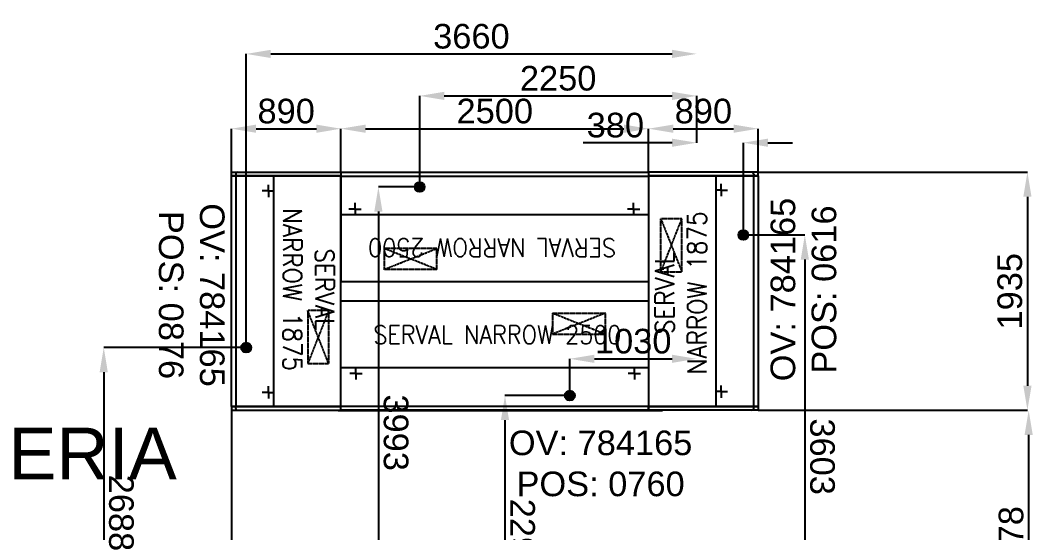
# Model space of a CAD drawing. Header units: millimetres. Extents: x 1478096 to 1808313, y 619971 to 762366.
# Drawn here: x 1788391 to 1796618, y 672826 to 676990 of the extents above; entities that cross this region are included whole.
import ezdxf
from ezdxf.enums import TextEntityAlignment as Align

# ---------------------------------------------------------------- set-up
doc = ezdxf.new("R2010")
doc.units = ezdxf.units.MM
doc.header["$LTSCALE"] = 10
doc.linetypes.add('TRATTEGGIATA2', pattern=[0.375, 0.25, -0.125])
for name, color, linetype in [('COSTAN-EXH-COTAS', 7, 'Continuous'), ('COSTAN-EXH-Desagues', 1, 'Continuous'), ('COSTAN-EXH-NOMENCLATURAS', 7, 'Continuous'), ('DESAGUE AL PISO', 1, 'Continuous'), ('DESAGUE MAQUINA', 3, 'Continuous'), ('GABINETE', 1, 'Continuous'), ('LATERALES', 3, 'Continuous'), ('QUADRO_ELETTRICO', 8, 'Continuous'), ('TESTI20', 3, 'Continuous'), ('ZZZZLAY-OUT-HELADERAS', 251, 'Continuous'), ('ZZZZW-section count', 250, 'Continuous')]:
    doc.layers.add(name, color=color, linetype=linetype)
doc.styles.add('costan', font='arial.ttf')
doc.styles.add('HEAD', font='arial.ttf', dxfattribs={"height": 0.6})
doc.styles.add('ROMANS20', font='romans.shx', dxfattribs={"width": 0.9, "height": 2})
doc.styles.add('TESTI15', font='romans.shx', dxfattribs={"width": 0.9, "height": 1.5})
doc.dimstyles.new('COSTAN-DESAGUES', dxfattribs={"dimtxt": 200, "dimasz": 200, "dimexe": 0, "dimexo": 0, "dimgap": 40, "dimtad": 1, "dimdec": 0, "dimzin": 0, "dimdsep": 46, "dimtxsty": 'costan', "dimblk1": 'ARCHTICK', "dimblk2": 'ARCHTICK', "dimcen": 0, "dimclrd": 256, "dimclre": 256, "dimclrt": 256, "dimadec": 0, "dimazin": 0, "dimtfac": 1, "dimtdec": 0, "dimtofl": 0, "dimtmove": 0, "dimatfit": 3, "dimfxl": 0, "dimtolj": 1, "dimtzin": 0, "dimarcsym": 0})
doc.dimstyles.new('COSTAN-MM-100', dxfattribs={"dimtxt": 200, "dimasz": 200, "dimexe": 0, "dimexo": 0, "dimgap": 40, "dimtad": 1, "dimdec": 0, "dimzin": 0, "dimdsep": 46, "dimtxsty": 'costan', "dimblk1": 'ARCHTICK', "dimblk2": 'ARCHTICK', "dimcen": 0, "dimclrd": 256, "dimclre": 256, "dimclrt": 256, "dimadec": 0, "dimazin": 0, "dimtfac": 1, "dimtdec": 0, "dimtofl": 0, "dimtmove": 0, "dimatfit": 3, "dimfxl": 0, "dimtolj": 1, "dimtzin": 0, "dimarcsym": 0})

# ---------------------------------------------------------------- blocks, each defined once
blk = doc.blocks.new('COSTAN-REFERENCIA DE DESAGÜES')
at = {"layer": 'COSTAN-EXH-Desagues'}
blk.add_hatch(color=256, dxfattribs=at).paths.add_polyline_path([(40, 0, 1), (-40, 0, 1)])
blk.add_circle((0, 0), 40, dxfattribs=at)
blk = doc.blocks.new('*D443')
at = {"layer": 'COSTAN-EXH-COTAS', "lineweight": -2, "transparency": 16777216}
for p, q in [((1790106.7, 675755.6), (1790106.7, 676109)), ((1790306.7, 676109), (1790796.7, 676109)), ((1790996.7, 675755.6), (1790996.7, 676109))]:
    blk.add_line(p, q, dxfattribs=at)
at = {"layer": 'COSTAN-EXH-COTAS', "transparency": 16777216}
for points in [[(1790306.7, 676142.3), (1790306.7, 676075.6), (1790106.7, 676109)], [(1790796.7, 676142.3), (1790796.7, 676075.6), (1790996.7, 676109)]]:
    blk.add_solid(points, dxfattribs=at)
at = {"layer": 'Defpoints', "color": 0, "transparency": 16777216}
for p in [(1790996.7, 676109), (1790106.7, 675755.6, 222438.5), (1790996.7, 675755.6, 222438.5)]:
    blk.add_point(p, dxfattribs=at)
at = {"layer": 'COSTAN-EXH-COTAS', "transparency": 16777216, "insert": (1790551.7, 676251.1), "char_height": 200, "attachment_point": 5, "style": 'costan'}
blk.add_mtext('\\A1;890', dxfattribs=at)
blk = doc.blocks.new('_ARCHTICK')
at = {"color": 0, "linetype": 'ByBlock', "const_width": 0.15}
blk.add_lwpolyline([(-0.5, -0.5), (0.5, 0.5)], dxfattribs=at)
blk = doc.blocks.new('*D444')
at = {"layer": 'COSTAN-EXH-COTAS', "lineweight": -2, "transparency": 16777216}
for p, q in [((1791196.7, 676109), (1793296.7, 676109)), ((1793496.7, 675755.6), (1793496.7, 676109))]:
    blk.add_line(p, q, dxfattribs=at)
at = {"layer": 'COSTAN-EXH-COTAS', "transparency": 16777216}
for points in [[(1791196.7, 676142.3), (1791196.7, 676075.6), (1790996.7, 676109)], [(1793296.7, 676142.3), (1793296.7, 676075.6), (1793496.7, 676109)]]:
    blk.add_solid(points, dxfattribs=at)
at = {"layer": 'Defpoints', "color": 0, "transparency": 16777216}
for p in [(1790996.7, 676109), (1793496.7, 676109), (1793496.7, 675755.6, 222438.5)]:
    blk.add_point(p, dxfattribs=at)
at = {"layer": 'COSTAN-EXH-COTAS', "transparency": 16777216, "insert": (1792246.7, 676251.1), "char_height": 200, "attachment_point": 5, "style": 'costan'}
blk.add_mtext('\\A1;2500', dxfattribs=at)
blk = doc.blocks.new('*D445')
at = {"layer": 'COSTAN-EXH-COTAS', "lineweight": -2, "transparency": 16777216}
for p, q in [((1793696.7, 676109), (1794186.7, 676109)), ((1794386.7, 675755.6), (1794386.7, 676109))]:
    blk.add_line(p, q, dxfattribs=at)
at = {"layer": 'COSTAN-EXH-COTAS', "transparency": 16777216}
for points in [[(1793696.7, 676142.3), (1793696.7, 676075.6), (1793496.7, 676109)], [(1794186.7, 676142.3), (1794186.7, 676075.6), (1794386.7, 676109)]]:
    blk.add_solid(points, dxfattribs=at)
at = {"layer": 'Defpoints', "color": 0, "transparency": 16777216}
for p in [(1793496.7, 676109), (1794386.7, 676109), (1794386.7, 675755.6, 222438.5)]:
    blk.add_point(p, dxfattribs=at)
at = {"layer": 'COSTAN-EXH-COTAS', "transparency": 16777216, "insert": (1793941.7, 676251.1), "char_height": 200, "attachment_point": 5, "style": 'costan'}
blk.add_mtext('\\A1;890', dxfattribs=at)
blk = doc.blocks.new('*D321')
at = {"layer": 'COSTAN-EXH-Desagues', "lineweight": -2, "transparency": 16777216}
for p, q in [((1790226.7, 674330.6), (1790226.7, 676716.8)), ((1790426.7, 676716.8), (1793686.9, 676716.8))]:
    blk.add_line(p, q, dxfattribs=at)
at = {"layer": 'COSTAN-EXH-Desagues', "transparency": 16777216}
for points in [[(1790426.7, 676750.1), (1790426.7, 676683.5), (1790226.7, 676716.8)], [(1793686.9, 676750.1), (1793686.9, 676683.5), (1793886.9, 676716.8)]]:
    blk.add_solid(points, dxfattribs=at)
at = {"layer": 'Defpoints', "color": 0, "transparency": 16777216}
for p in [(1793886.9, 676716.8), (1793886.9, 676716.8), (1790226.7, 674330.6, 222438.5)]:
    blk.add_point(p, dxfattribs=at)
at = {"layer": 'COSTAN-EXH-Desagues', "transparency": 16777216, "insert": (1792056.8, 676859), "char_height": 200, "attachment_point": 5, "style": 'costan'}
blk.add_mtext('\\A1;3660', dxfattribs=at)
blk = doc.blocks.new('*D322')
at = {"layer": 'COSTAN-EXH-Desagues', "lineweight": -2, "transparency": 16777216}
for p, q in [((1790226.7, 674330.6), (1789069, 674330.6)), ((1789069, 674130.6), (1789069, 671842.6)), ((1789069, 671642.6), (1789069, 671642.6))]:
    blk.add_line(p, q, dxfattribs=at)
at = {"layer": 'COSTAN-EXH-Desagues', "transparency": 16777216}
for points in [[(1789102.3, 674130.6), (1789035.6, 674130.6), (1789069, 674330.6)], [(1789102.3, 671842.6), (1789035.6, 671842.6), (1789069, 671642.6)]]:
    blk.add_solid(points, dxfattribs=at)
at = {"layer": 'Defpoints', "color": 0, "transparency": 16777216}
for p in [(1790226.7, 674330.6, 222438.5), (1789069, 671642.6), (1789069, 671642.6)]:
    blk.add_point(p, dxfattribs=at)
at = {"layer": 'COSTAN-EXH-Desagues', "transparency": 16777216, "insert": (1789211.1, 672986.6), "char_height": 200, "attachment_point": 5, "rotation": 270.00021, "style": 'costan'}
blk.add_mtext('\\A1;2688', dxfattribs=at)
blk = doc.blocks.new('*D323')
at = {"layer": 'COSTAN-EXH-Desagues', "lineweight": -2, "transparency": 16777216}
for p, q in [((1792856.7, 673940.6), (1792856.7, 674239.2)), ((1793056.7, 674239.2), (1793686.9, 674239.2))]:
    blk.add_line(p, q, dxfattribs=at)
at = {"layer": 'COSTAN-EXH-Desagues', "transparency": 16777216}
for points in [[(1793056.7, 674272.5), (1793056.7, 674205.8), (1792856.7, 674239.2)], [(1793686.9, 674272.5), (1793686.9, 674205.8), (1793886.9, 674239.2)]]:
    blk.add_solid(points, dxfattribs=at)
at = {"layer": 'Defpoints', "color": 0, "transparency": 16777216}
for p in [(1793886.9, 674239.2), (1793886.9, 674239.2), (1792856.7, 673940.6, 222438.5)]:
    blk.add_point(p, dxfattribs=at)
at = {"layer": 'COSTAN-EXH-Desagues', "transparency": 16777216, "insert": (1793371.8, 674381.4), "char_height": 200, "attachment_point": 5, "style": 'costan'}
blk.add_mtext('\\A1;1030', dxfattribs=at)
blk = doc.blocks.new('*D324')
at = {"layer": 'COSTAN-EXH-Desagues', "lineweight": -2, "transparency": 16777216}
for p, q in [((1792866.7, 673940.6), (1792329.7, 673940.6)), ((1792329.7, 673740.6), (1792329.7, 671842.6)), ((1792329.7, 671642.6), (1792329.7, 671642.6))]:
    blk.add_line(p, q, dxfattribs=at)
at = {"layer": 'COSTAN-EXH-Desagues', "transparency": 16777216}
for points in [[(1792363.1, 673740.6), (1792296.4, 673740.6), (1792329.7, 673940.6)], [(1792363.1, 671842.6), (1792296.4, 671842.6), (1792329.7, 671642.6)]]:
    blk.add_solid(points, dxfattribs=at)
at = {"layer": 'Defpoints', "color": 0, "transparency": 16777216}
for p in [(1792866.7, 673940.6, 222438.5), (1792329.7, 671642.6), (1792329.7, 671642.6)]:
    blk.add_point(p, dxfattribs=at)
at = {"layer": 'COSTAN-EXH-Desagues', "transparency": 16777216, "insert": (1792471.8, 672791.6), "char_height": 200, "attachment_point": 5, "rotation": 270.00021, "style": 'costan'}
blk.add_mtext('\\A1;2298', dxfattribs=at)
blk = doc.blocks.new('*D325')
at = {"layer": 'COSTAN-EXH-Desagues', "lineweight": -2, "transparency": 16777216}
for p, q in [((1791636.7, 675635.6), (1791636.7, 676375.5)), ((1791836.7, 676375.5), (1793686.9, 676375.5))]:
    blk.add_line(p, q, dxfattribs=at)
at = {"layer": 'COSTAN-EXH-Desagues', "transparency": 16777216}
for points in [[(1791836.7, 676408.9), (1791836.7, 676342.2), (1791636.7, 676375.5)], [(1793686.9, 676408.9), (1793686.9, 676342.2), (1793886.9, 676375.5)]]:
    blk.add_solid(points, dxfattribs=at)
at = {"layer": 'Defpoints', "color": 0, "transparency": 16777216}
for p in [(1793886.9, 676375.5), (1793886.9, 676375.5), (1791636.7, 675635.6, 222438.5)]:
    blk.add_point(p, dxfattribs=at)
at = {"layer": 'COSTAN-EXH-Desagues', "transparency": 16777216, "insert": (1792761.8, 676517.7), "char_height": 200, "attachment_point": 5, "style": 'costan'}
blk.add_mtext('\\A1;2250', dxfattribs=at)
blk = doc.blocks.new('*D326')
at = {"layer": 'COSTAN-EXH-Desagues', "lineweight": -2, "transparency": 16777216}
for p, q in [((1791636.7, 675635.6), (1791301, 675635.6)), ((1791301, 675435.6), (1791301, 671842.6)), ((1791301, 671642.6), (1791301, 671642.6))]:
    blk.add_line(p, q, dxfattribs=at)
at = {"layer": 'COSTAN-EXH-Desagues', "transparency": 16777216}
for points in [[(1791334.3, 675435.6), (1791267.6, 675435.6), (1791301, 675635.6)], [(1791334.3, 671842.6), (1791267.7, 671842.6), (1791301, 671642.6)]]:
    blk.add_solid(points, dxfattribs=at)
at = {"layer": 'Defpoints', "color": 0, "transparency": 16777216}
for p in [(1791636.7, 675635.6, 222438.5), (1791301, 671642.6), (1791301, 671642.6)]:
    blk.add_point(p, dxfattribs=at)
at = {"layer": 'COSTAN-EXH-Desagues', "transparency": 16777216, "insert": (1791443.2, 673639.1), "char_height": 200, "attachment_point": 5, "rotation": 270.00021, "style": 'costan'}
blk.add_mtext('\\A1;3993', dxfattribs=at)
blk = doc.blocks.new('*D327')
at = {"layer": 'COSTAN-EXH-Desagues', "lineweight": -2, "transparency": 16777216}
for p, q in [((1793886.9, 676375.5), (1793886.9, 675994.9)), ((1793686.9, 675994.9), (1792965.8, 675994.9)), ((1794266.7, 675245.6), (1794266.7, 675994.9)), ((1794466.7, 675994.9), (1794666.7, 675994.9))]:
    blk.add_line(p, q, dxfattribs=at)
at = {"layer": 'COSTAN-EXH-Desagues', "transparency": 16777216}
for points in [[(1793686.9, 676028.2), (1793686.9, 675961.6), (1793886.9, 675994.9)], [(1794466.7, 676028.2), (1794466.7, 675961.6), (1794266.7, 675994.9)]]:
    blk.add_solid(points, dxfattribs=at)
at = {"layer": 'Defpoints', "color": 0, "transparency": 16777216}
for p in [(1793886.9, 676375.5, 0), (1793886.9, 675994.9), (1794266.7, 675245.6, 222438.5)]:
    blk.add_point(p, dxfattribs=at)
at = {"layer": 'COSTAN-EXH-Desagues', "transparency": 16777216, "insert": (1793226.4, 676137.1), "char_height": 200, "attachment_point": 5, "style": 'costan'}
blk.add_mtext('\\A1;380', dxfattribs=at)
blk = doc.blocks.new('*D328')
at = {"layer": 'COSTAN-EXH-Desagues', "lineweight": -2, "transparency": 16777216}
for p, q in [((1794266.7, 675245.6), (1794766.2, 675245.6)), ((1794766.2, 675045.6), (1794766.2, 671842.6)), ((1794766.2, 671642.6), (1794766.2, 671642.6))]:
    blk.add_line(p, q, dxfattribs=at)
at = {"layer": 'COSTAN-EXH-Desagues', "transparency": 16777216}
for points in [[(1794799.5, 675045.6), (1794732.8, 675045.6), (1794766.2, 675245.6)], [(1794799.5, 671842.6), (1794732.9, 671842.6), (1794766.2, 671642.6)]]:
    blk.add_solid(points, dxfattribs=at)
at = {"layer": 'Defpoints', "color": 0, "transparency": 16777216}
for p in [(1794266.7, 675245.6, 222438.5), (1794766.2, 671642.6), (1794766.2, 671642.6)]:
    blk.add_point(p, dxfattribs=at)
at = {"layer": 'COSTAN-EXH-Desagues', "transparency": 16777216, "insert": (1794908.4, 673444.1), "char_height": 200, "attachment_point": 5, "rotation": 270.00021, "style": 'costan'}
blk.add_mtext('\\A1;3603', dxfattribs=at)
blk = doc.blocks.new('*D416')
at = {"layer": 'COSTAN-EXH-COTAS', "lineweight": -2, "transparency": 16777216}
for p, q in [((1794386.7, 675755.6), (1796575, 675755.6)), ((1796575, 675555.6), (1796575, 674020.6)), ((1794386.7, 673820.6), (1796575, 673820.6))]:
    blk.add_line(p, q, dxfattribs=at)
at = {"layer": 'COSTAN-EXH-COTAS', "transparency": 16777216}
for points in [[(1796541.7, 675555.6), (1796608.4, 675555.6), (1796575, 675755.6)], [(1796541.7, 674020.6), (1796608.4, 674020.6), (1796575, 673820.6)]]:
    blk.add_solid(points, dxfattribs=at)
at = {"layer": 'Defpoints', "color": 0, "transparency": 16777216}
for p in [(1794386.7, 675755.6), (1794386.7, 673820.6), (1796575, 673820.6)]:
    blk.add_point(p, dxfattribs=at)
at = {"layer": 'COSTAN-EXH-COTAS', "transparency": 16777216, "insert": (1796432.8, 674788.1), "char_height": 200, "attachment_point": 5, "rotation": 90, "style": 'costan'}
blk.add_mtext('\\A1;1935', dxfattribs=at)
blk = doc.blocks.new('*D417')
at = {"layer": 'COSTAN-EXH-COTAS', "lineweight": -2, "transparency": 16777216}
blk.add_line((1796585, 673620.6), (1796585, 671842.6), dxfattribs=at)
at = {"layer": 'COSTAN-EXH-COTAS', "transparency": 16777216}
for points in [[(1796551.7, 673620.6), (1796618.4, 673620.6), (1796585, 673820.6)], [(1796551.7, 671842.6), (1796618.4, 671842.6), (1796585, 671642.6)]]:
    blk.add_solid(points, dxfattribs=at)
at = {"layer": 'Defpoints', "color": 0, "transparency": 16777216}
for p in [(1796585, 673820.6), (1796585, 671642.6), (1796585, 671642.6)]:
    blk.add_point(p, dxfattribs=at)
at = {"layer": 'COSTAN-EXH-COTAS', "transparency": 16777216, "insert": (1796442.9, 672731.6), "char_height": 200, "attachment_point": 5, "rotation": 90, "style": 'costan'}
blk.add_mtext('\\A1;2178', dxfattribs=at)

msp = doc.modelspace()

# ---------------------------------------------------------------- hatches: boundary and pattern name
at = {"layer": 'COSTAN-EXH-Desagues'}
for points in [[(1794306.679, 675245.611, 1), (1794226.679, 675245.611, 1)], [(1790186.679, 674330.611, 1), (1790266.679, 674330.611, 1)]]:
    msp.add_hatch(color=256, dxfattribs=at).paths.add_polyline_path(points)

# ---------------------------------------------------------------- linework, layer by layer
at = {"layer": 'COSTAN-EXH-COTAS'}
msp.add_line((1790106.679, 673820.611, 222438.517), (1790106.767, 671160.221), dxfattribs=at)
at = {"layer": 'COSTAN-EXH-Desagues'}
for centre in [(1794266.679, 675245.611, 222438.517), (1790226.679, 674330.611, 222438.517)]:
    msp.add_circle(centre, 40, dxfattribs=at)
at = {"layer": 'DESAGUE MAQUINA'}
for p, q in [((1790406.679, 675603.958, 222438.517), (1790356.679, 675603.958, 222438.517)), ((1790406.679, 675603.958, 222438.517), (1790406.679, 675653.958, 222438.517)), ((1790406.679, 675603.958, 222438.517), (1790456.679, 675603.958, 222438.517)), ((1790406.679, 675603.958, 222438.517), (1790406.679, 675553.958, 222438.517)), ((1794086.679, 675610.611, 222438.517), (1794036.679, 675610.611, 222438.517)), ((1794086.679, 675610.611, 222438.517), (1794086.679, 675660.611, 222438.517)), ((1794086.679, 675610.611, 222438.517), (1794086.679, 675560.611, 222438.517)), ((1794086.679, 675610.611, 222438.517), (1794136.679, 675610.611, 222438.517)), ((1791111.679, 675455.611, 222438.517), (1791111.679, 675505.611, 222438.517)), ((1793375.025, 675455.611, 222438.517), (1793375.025, 675505.611, 222438.517)), ((1791111.679, 675455.611, 222438.517), (1791061.679, 675455.611, 222438.517)), ((1791111.679, 675455.611, 222438.517), (1791111.679, 675405.611, 222438.517)), ((1791111.679, 675455.611, 222438.517), (1791161.679, 675455.611, 222438.517)), ((1793375.025, 675455.611, 222438.517), (1793325.025, 675455.611, 222438.517)), ((1793375.025, 675455.611, 222438.517), (1793375.025, 675405.611, 222438.517)), ((1793375.025, 675455.611, 222438.517), (1793425.025, 675455.611, 222438.517)), ((1791118.333, 674120.611, 222438.517), (1791068.333, 674120.611, 222438.517)), ((1791118.333, 674120.611, 222438.517), (1791118.333, 674170.611, 222438.517)), ((1791118.333, 674120.611, 222438.517), (1791118.333, 674070.611, 222438.517)), ((1791118.333, 674120.611, 222438.517), (1791168.333, 674120.611, 222438.517)), ((1793381.679, 674120.611, 222438.517), (1793331.679, 674120.611, 222438.517)), ((1793381.679, 674120.611, 222438.517), (1793381.679, 674170.611, 222438.517)), ((1793381.679, 674120.611, 222438.517), (1793381.679, 674070.611, 222438.517)), ((1793381.679, 674120.611, 222438.517), (1793431.679, 674120.611, 222438.517)), ((1794086.679, 673972.265, 222438.517), (1794086.679, 674022.265, 222438.517)), ((1790406.679, 673965.611, 222438.517), (1790356.679, 673965.611, 222438.517)), ((1790406.679, 673965.611, 222438.517), (1790406.679, 674015.611, 222438.517)), ((1790406.679, 673965.611, 222438.517), (1790456.679, 673965.611, 222438.517)), ((1790406.679, 673965.611, 222438.517), (1790406.679, 673915.611, 222438.517)), ((1794086.679, 673972.265, 222438.517), (1794036.679, 673972.265, 222438.517)), ((1794086.679, 673972.265, 222438.517), (1794086.679, 673922.265, 222438.517)), ((1794086.679, 673972.265, 222438.517), (1794136.679, 673972.265, 222438.517))]:
    msp.add_line(p, q, dxfattribs=at)
at = {"layer": 'GABINETE'}
for p, q in [((1790996.679, 675755.611, 222438.517), (1793496.679, 675755.611, 222438.517)), ((1790996.679, 675755.611, 222438.517), (1790996.679, 674865.611, 222438.517)), ((1793496.679, 675755.611, 222438.517), (1793496.679, 674865.611, 222438.517)), ((1790106.679, 673850.611, 222438.517), (1790106.679, 675725.611, 222438.517)), ((1790996.679, 675725.611, 222438.517), (1790106.679, 675725.611, 222438.517)), ((1790141.679, 675725.611, 222438.517), (1790141.679, 673850.611, 222438.517)), ((1790996.679, 675725.611, 222438.517), (1790141.679, 675725.611, 222438.517)), ((1790451.679, 673850.611, 222438.517), (1790451.679, 675725.611, 222438.517)), ((1790996.679, 673850.611, 222438.517), (1790996.679, 675725.611, 222438.517)), ((1793496.679, 675720.611, 222438.517), (1790996.679, 675720.611, 222438.517)), ((1793496.679, 675725.611, 222438.517), (1793496.679, 673850.611, 222438.517)), ((1793496.679, 675725.611, 222438.517), (1794386.679, 675725.611, 222438.517)), ((1793496.679, 675725.611, 222438.517), (1794351.679, 675725.611, 222438.517)), ((1794041.679, 675725.611, 222438.517), (1794041.679, 673850.611, 222438.517)), ((1794351.679, 673850.611, 222438.517), (1794351.679, 675725.611, 222438.517)), ((1794386.679, 675725.611, 222438.517), (1794386.679, 673850.611, 222438.517)), ((1790996.679, 675410.611, 222438.517), (1793496.679, 675410.611, 222438.517)), ((1793496.679, 674865.611, 222438.517), (1790996.679, 674865.611, 222438.517)), ((1790996.679, 673820.611, 222438.517), (1790996.679, 674710.611, 222438.517)), ((1790996.679, 674710.611, 222438.517), (1793496.679, 674710.611, 222438.517)), ((1793496.679, 674710.611, 222438.517), (1793496.679, 673820.611, 222438.517)), ((1793496.679, 674165.611, 222438.517), (1790996.679, 674165.611, 222438.517)), ((1790996.679, 673855.611, 222438.517), (1793496.679, 673855.611, 222438.517)), ((1790996.679, 673850.611, 222438.517), (1790106.679, 673850.611, 222438.517)), ((1790996.679, 673850.611, 222438.517), (1790141.679, 673850.611, 222438.517)), ((1793496.679, 673820.611, 222438.517), (1790996.679, 673820.611, 222438.517)), ((1793496.679, 673850.611, 222438.517), (1794386.679, 673850.611, 222438.517)), ((1793496.679, 673850.611, 222438.517), (1794351.679, 673850.611, 222438.517))]:
    msp.add_line(p, q, dxfattribs=at)
at = {"layer": 'GABINETE', "color": 3}
for p, q in [((1790996.679, 675755.611, 222438.517), (1793496.679, 675755.611, 222438.517)), ((1790106.679, 673850.611, 222438.517), (1790106.679, 675725.611, 222438.517)), ((1794386.679, 675725.611, 222438.517), (1794386.679, 673850.611, 222438.517)), ((1793496.679, 673820.611, 222438.517), (1790996.679, 673820.611, 222438.517))]:
    msp.add_line(p, q, dxfattribs=at)
at = {"layer": 'LATERALES', "color": 3}
for p, q in [((1790106.679, 675755.611, 222438.517), (1790996.679, 675755.611, 222438.517)), ((1794386.679, 675755.611, 222438.517), (1793496.679, 675755.611, 222438.517)), ((1790106.679, 673820.611, 222438.517), (1790996.679, 673820.611, 222438.517)), ((1794386.679, 673820.611, 222438.517), (1793496.679, 673820.611, 222438.517))]:
    msp.add_line(p, q, dxfattribs=at)
at = {"layer": 'LATERALES', "color": 3, "linetype": 'ByBlock'}
for p, q in [((1790106.679, 675755.611, 222438.517), (1790996.679, 675755.611, 222438.517)), ((1790106.679, 675755.611, 222438.517), (1790996.679, 675755.611, 222438.517)), ((1790106.679, 675755.611, 222438.517), (1790996.679, 675755.611, 222438.517)), ((1790106.679, 675725.611, 222438.517), (1790106.679, 675755.611, 222438.517)), ((1794386.679, 675755.611, 222438.517), (1793496.679, 675755.611, 222438.517)), ((1794386.679, 675755.611, 222438.517), (1793496.679, 675755.611, 222438.517)), ((1794386.679, 675755.611, 222438.517), (1793496.679, 675755.611, 222438.517)), ((1794386.679, 675725.611, 222438.517), (1794386.679, 675755.611, 222438.517)), ((1790106.679, 675725.611, 222438.517), (1790996.679, 675725.611, 222438.517)), ((1790141.679, 675740.611, 222438.517), (1790141.679, 675725.611, 222438.517)), ((1794386.679, 675725.611, 222438.517), (1793496.679, 675725.611, 222438.517)), ((1794351.679, 675740.611, 222438.517), (1794351.679, 675725.611, 222438.517)), ((1790106.679, 673850.611, 222438.517), (1790996.679, 673850.611, 222438.517)), ((1790106.679, 673850.611, 222438.517), (1790106.679, 673820.611, 222438.517)), ((1790106.679, 673820.611, 222438.517), (1790996.679, 673820.611, 222438.517)), ((1790106.679, 673820.611, 222438.517), (1790996.679, 673820.611, 222438.517)), ((1790106.679, 673820.611, 222438.517), (1790996.679, 673820.611, 222438.517)), ((1790141.679, 673835.611, 222438.517), (1790141.679, 673850.611, 222438.517)), ((1794386.679, 673850.611, 222438.517), (1793496.679, 673850.611, 222438.517)), ((1794386.679, 673820.611, 222438.517), (1793496.679, 673820.611, 222438.517)), ((1794386.679, 673820.611, 222438.517), (1793496.679, 673820.611, 222438.517)), ((1794386.679, 673820.611, 222438.517), (1793496.679, 673820.611, 222438.517)), ((1794351.679, 673835.611, 222438.517), (1794351.679, 673850.611, 222438.517)), ((1794386.679, 673850.611, 222438.517), (1794386.679, 673820.611, 222438.517))]:
    msp.add_line(p, q, dxfattribs=at)
at = {"layer": 'LATERALES', "color": 1, "linetype": 'ByBlock'}
for p, q in [((1790106.679, 675755.611, 222438.517), (1790156.679, 675755.611, 222438.517)), ((1794386.679, 675755.611, 222438.517), (1794336.679, 675755.611, 222438.517)), ((1790106.679, 673820.611, 222438.517), (1790156.679, 673820.611, 222438.517)), ((1794386.679, 673820.611, 222438.517), (1794336.679, 673820.611, 222438.517))]:
    msp.add_line(p, q, dxfattribs=at)
at = {"layer": 'LATERALES'}
for p, q in [((1790996.679, 675755.611, 222438.517), (1790996.679, 675725.611, 222438.517)), ((1793496.679, 675755.611, 222438.517), (1793496.679, 675725.611, 222438.517)), ((1790106.679, 675725.611, 222438.517), (1790996.679, 675725.611, 222438.517)), ((1794386.679, 675725.611, 222438.517), (1793496.679, 675725.611, 222438.517)), ((1790106.679, 673850.611, 222438.517), (1790996.679, 673850.611, 222438.517)), ((1790996.679, 673820.611, 222438.517), (1790996.679, 673850.611, 222438.517)), ((1794386.679, 673850.611, 222438.517), (1793496.679, 673850.611, 222438.517)), ((1793496.679, 673820.611, 222438.517), (1793496.679, 673850.611, 222438.517))]:
    msp.add_line(p, q, dxfattribs=at)
at = {"layer": 'LATERALES', "color": 1}
for p, q in [((1790996.679, 675725.611, 222438.517), (1790141.679, 675725.611, 222438.517)), ((1790996.679, 675725.611, 222438.517), (1790141.679, 675725.611, 222438.517)), ((1790996.679, 675725.611, 222438.517), (1790141.679, 675725.611, 222438.517)), ((1790156.679, 675725.611, 222438.517), (1790996.679, 675725.611, 222438.517)), ((1794336.679, 675725.611, 222438.517), (1793496.679, 675725.611, 222438.517)), ((1793496.679, 675725.611, 222438.517), (1794351.679, 675725.611, 222438.517)), ((1793496.679, 675725.611, 222438.517), (1794351.679, 675725.611, 222438.517)), ((1793496.679, 675725.611, 222438.517), (1794351.679, 675725.611, 222438.517)), ((1790996.679, 673850.611, 222438.517), (1790141.679, 673850.611, 222438.517)), ((1790996.679, 673850.611, 222438.517), (1790141.679, 673850.611, 222438.517)), ((1790996.679, 673850.611, 222438.517), (1790141.679, 673850.611, 222438.517)), ((1790156.679, 673850.611, 222438.517), (1790996.679, 673850.611, 222438.517)), ((1794336.679, 673850.611, 222438.517), (1793496.679, 673850.611, 222438.517)), ((1793496.679, 673850.611, 222438.517), (1794351.679, 673850.611, 222438.517)), ((1793496.679, 673850.611, 222438.517), (1794351.679, 673850.611, 222438.517)), ((1793496.679, 673850.611, 222438.517), (1794351.679, 673850.611, 222438.517))]:
    msp.add_line(p, q, dxfattribs=at)
at = {"layer": 'LATERALES', "color": 3, "linetype": 'ByBlock'}
for centre, start, end in [((1790157.498, 675739.792, 222438.517), 92.9635244, 177.0364756), ((1794335.86, 675739.792, 222438.517), 2.9635244, 87.0364756), ((1790157.498, 673836.43, 222438.517), 182.9635244, 267.0364756), ((1794335.86, 673836.43, 222438.517), 272.9635244, 357.0364756)]:
    msp.add_arc(centre, 15.84, start, end, dxfattribs=at)
at = {"layer": 'QUADRO_ELETTRICO', "linetype": 'TRATTEGGIATA2'}
for p, q in [((1793596.679, 674945.611, 222438.517), (1793596.679, 675375.611, 222438.517)), ((1793596.679, 674945.611, 222438.517), (1793766.679, 675375.611, 222438.517)), ((1793596.679, 675375.611, 222438.517), (1793766.679, 674945.611, 222438.517)), ((1793766.679, 675375.611, 222438.517), (1793596.679, 675375.611, 222438.517)), ((1793766.679, 674945.611, 222438.517), (1793766.679, 675375.611, 222438.517)), ((1791776.679, 674965.611, 222438.517), (1791346.679, 675135.611, 222438.517)), ((1791346.679, 674965.611, 222438.517), (1791776.679, 675135.611, 222438.517)), ((1791776.679, 675135.611, 222438.517), (1791346.679, 675135.611, 222438.517)), ((1791346.679, 675135.611, 222438.517), (1791346.679, 674965.611, 222438.517)), ((1791776.679, 674965.611, 222438.517), (1791776.679, 675135.611, 222438.517)), ((1791776.679, 674965.611, 222438.517), (1791346.679, 674965.611, 222438.517)), ((1793596.679, 674945.611, 222438.517), (1793766.679, 674945.611, 222438.517)), ((1790896.679, 674630.611, 222438.517), (1790726.679, 674200.611, 222438.517)), ((1790896.679, 674200.611, 222438.517), (1790726.679, 674630.611, 222438.517)), ((1790896.679, 674630.611, 222438.517), (1790726.679, 674630.611, 222438.517)), ((1790726.679, 674630.611, 222438.517), (1790726.679, 674200.611, 222438.517)), ((1790896.679, 674630.611, 222438.517), (1790896.679, 674200.611, 222438.517)), ((1792716.679, 674610.611, 222438.517), (1793146.679, 674610.611, 222438.517)), ((1792716.679, 674610.611, 222438.517), (1793146.679, 674440.611, 222438.517)), ((1793146.679, 674610.611, 222438.517), (1792716.679, 674440.611, 222438.517)), ((1792716.679, 674610.611, 222438.517), (1792716.679, 674440.611, 222438.517)), ((1793146.679, 674440.611, 222438.517), (1793146.679, 674610.611, 222438.517)), ((1792716.679, 674440.611, 222438.517), (1793146.679, 674440.611, 222438.517)), ((1790726.679, 674200.611, 222438.517), (1790896.679, 674200.611, 222438.517))]:
    msp.add_line(p, q, dxfattribs=at)
at = {"layer": 'ZZZZLAY-OUT-HELADERAS'}
for p, q in [((1793619.113, 675027.006, 45543.76), (1793589.113, 675027.006, 45543.76)), ((1793619.113, 675027.006, 45543.76), (1793589.113, 675027.006, 45543.76)), ((1793619.113, 675027.006, 45543.76), (1793589.113, 675027.006, 45543.76)), ((1793619.113, 674967.006, 45543.76), (1793589.113, 674967.006, 45543.76)), ((1793619.113, 674967.006, 45543.76), (1793589.113, 674967.006, 45543.76)), ((1793619.113, 674967.006, 45543.76), (1793589.113, 674967.006, 45543.76)), ((1790974.156, 673819.575, 45543.76), (1793610.877, 673819.613, 45543.76))]:
    msp.add_line(p, q, dxfattribs=at)

# ---------------------------------------------------------------- block references
at = {"layer": 'COSTAN-EXH-Desagues'}
for p in [(1791636.679, 675635.611, 222438.517), (1794266.679, 675245.611, 222438.517), (1790226.679, 674330.611, 222438.517), (1792856.679, 673940.611, 222438.517)]:
    msp.add_blockref('COSTAN-REFERENCIA DE DESAGÜES', p, dxfattribs=at)
at = {"layer": 'DESAGUE AL PISO', "rotation": 180}
msp.add_blockref('COSTAN-REFERENCIA DE DESAGÜES', (1791636.679, 675635.611, 222438.517), dxfattribs=at)
at = {"layer": 'DESAGUE AL PISO'}
msp.add_blockref('COSTAN-REFERENCIA DE DESAGÜES', (1792856.679, 673940.611, 222438.517), dxfattribs=at)

# ---------------------------------------------------------------- texts
at = {"layer": 'COSTAN-EXH-NOMENCLATURAS', "char_height": 200, "attachment_point": 5, "style": 'costan'}
for s, insert, rotation in [('OV: 784165\\PPOS: 0616', (1794756.197, 674802.084), 90), ('OV: 784165\\PPOS: 0876', (1789782.623, 674757.446), 270)]:
    msp.add_mtext(s, dxfattribs=dict(at, insert=insert, rotation=rotation))
at = {"layer": 'COSTAN-EXH-NOMENCLATURAS', "insert": (1793106.461, 673388.098), "char_height": 200, "attachment_point": 5, "style": 'costan'}
msp.add_mtext('OV: 784165\\PPOS: 0760', dxfattribs=at)
at = {"layer": 'TESTI20', "style": 'ROMANS20', "width": 0.9}
for s, height, rotation, p in [('NARROW 1875', 153.26451, 270, (1790602.644, 674801.392, 222438.517)), ('NARROW 1875', 153.26451, 90, (1793890.715, 674774.83, 222438.517)), ('SERVAL', 153.2645, 270, (1790865.383, 674801.392, 222438.517)), ('SERVAL', 153.2645, 90, (1793627.975, 674774.83, 222438.517))]:
    msp.add_text(s, height=height, rotation=rotation, dxfattribs=at).set_placement(p, align=Align.MIDDLE_CENTER)
at = {"layer": 'TESTI20', "style": 'TESTI15', "width": 0.9}
msp.add_text('SERVAL NARROW 2500', height=147.99926, rotation=180, dxfattribs=at).set_placement((1792225.263, 675141.662, 222438.517), align=Align.MIDDLE)
msp.add_text('SERVAL NARROW 2500', height=147.99926, dxfattribs=at).set_placement((1792268.095, 674434.561, 222438.517), align=Align.MIDDLE)
at = {"layer": 'ZZZZW-section count', "style": 'HEAD'}
msp.add_text('PESCADERIA', height=420, dxfattribs=at).set_placement((1785881, 673259.442, -337265.608))

# ---------------------------------------------------------------- dimensions: what is measured, and where the dimension line sits
at = {"layer": 'COSTAN-EXH-COTAS'}
for base, p1, p2, picture, middle in [((1790996.679, 676108.961), (1790106.679, 675755.611, 222438.517), (1790996.679, 675755.611, 222438.517), '*D443', (1790551.679, 676251.076)), ((1793496.679, 676108.961), (1790996.679, 676108.961), (1793496.679, 675755.611, 222438.517), '*D444', (1792246.679, 676251.076)), ((1794386.679, 676108.961), (1793496.679, 676108.961), (1794386.679, 675755.611, 222438.517), '*D445', (1793941.679, 676251.076))]:
    dim = msp.add_linear_dim(base=base, p1=p1, p2=p2, dimstyle='COSTAN-MM-100', dxfattribs=at)
    dim.commit()
    dim.dimension.update_dxf_attribs({"geometry": picture, "text_midpoint": middle})
for base, p1, p2, picture, middle in [((1796575.017, 673820.611), (1794386.679, 675755.611), (1794386.679, 673820.611), '*D416', (1796432.834, 674788.111)), ((1796585.017, 671642.626), (1796585.017, 673820.611), (1796585.017, 671642.626), '*D417', (1796442.903, 672731.619))]:
    dim = msp.add_linear_dim(base=base, p1=p1, p2=p2, angle=90, dimstyle='COSTAN-MM-100', dxfattribs=at)
    dim.commit()
    dim.dimension.update_dxf_attribs({"geometry": picture, "text_midpoint": middle})
at = {"layer": 'COSTAN-EXH-Desagues'}
for base, p1, p2, picture, middle in [((1793886.883, 676716.809), (1790226.679, 674330.611, 222438.517), (1793886.883, 676716.809), '*D321', (1792056.781, 676858.992)), ((1793886.883, 676375.54), (1791636.679, 675635.611, 222438.517), (1793886.883, 676375.54), '*D325', (1792761.781, 676517.655)), ((1793886.883, 675994.889), (1794266.679, 675245.611, 222438.517), (1793886.883, 676375.54, 0.035), '*D327', (1793226.351, 676137.072)), ((1793886.883, 674239.173), (1792856.679, 673940.611, 222438.517), (1793886.883, 674239.173), '*D323', (1793371.781, 674381.356))]:
    dim = msp.add_linear_dim(base=base, p1=p1, p2=p2, dimstyle='COSTAN-DESAGUES', dxfattribs=at)
    dim.commit()
    dim.dimension.update_dxf_attribs({"geometry": picture, "text_midpoint": middle})
for base, p1, p2, picture, middle in [((1791300.987, 671642.614), (1791636.679, 675635.611, 222438.517), (1791300.987, 671642.614), '*D326', (1791443.162, 673639.112)), ((1794766.189, 671642.626), (1794266.679, 675245.611, 222438.517), (1794766.189, 671642.626), '*D328', (1794908.365, 673444.12)), ((1789068.966, 671642.608), (1790226.679, 674330.611, 222438.517), (1789068.966, 671642.608), '*D322', (1789211.076, 672986.608)), ((1792329.733, 671642.619), (1792866.679, 673940.611, 222438.517), (1792329.733, 671642.619), '*D324', (1792471.843, 672791.615))]:
    dim = msp.add_linear_dim(base=base, p1=p1, p2=p2, angle=90.0002105, dimstyle='COSTAN-DESAGUES', dxfattribs=at)
    dim.commit()
    dim.dimension.update_dxf_attribs({"geometry": picture, "text_midpoint": middle})

doc.saveas('drawing.dxf')
